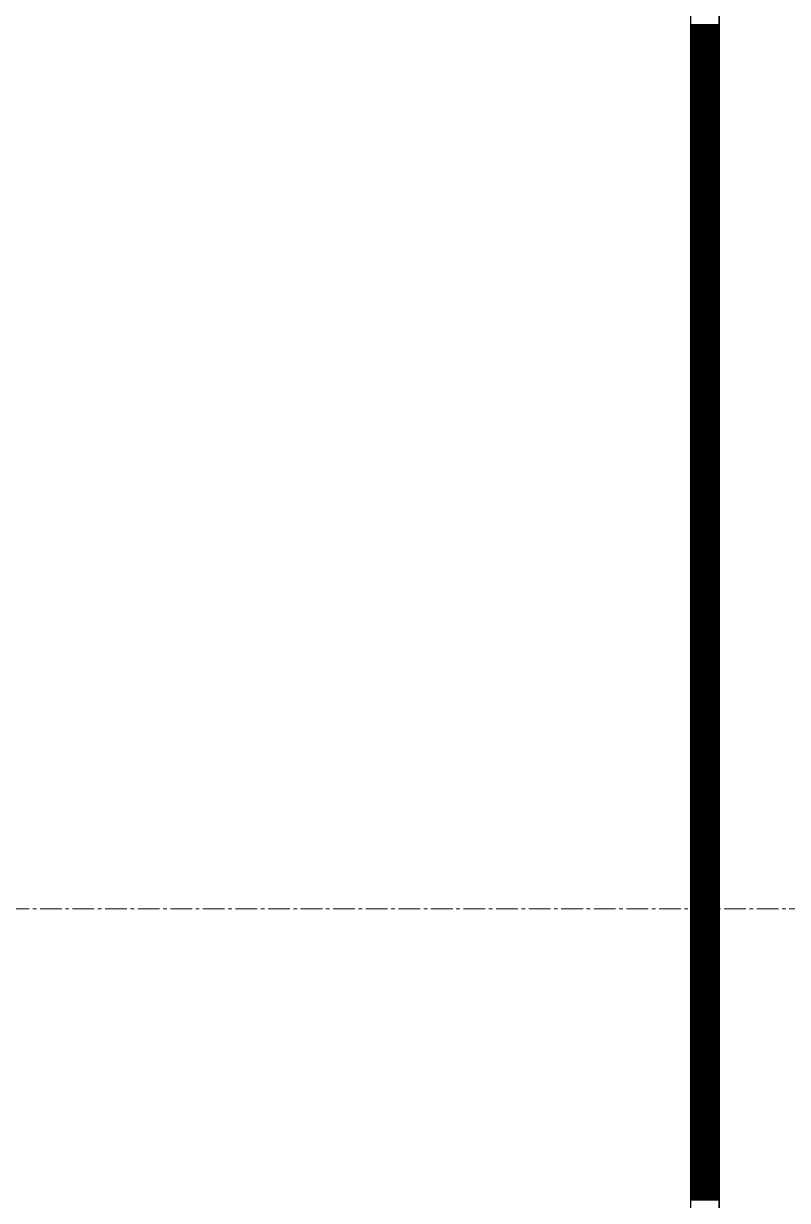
# Model space of a CAD drawing. Header units: millimetres. Extents: x -231292 to 573618, y -153144 to 564035.
# Drawn here: x 7963 to 8633, y 261311 to 262343 of the extents above; entities that cross this region are included whole.
import ezdxf

# ---------------------------------------------------------------- set-up
doc = ezdxf.new("R2010")
doc.units = ezdxf.units.MM
doc.linetypes.add('CENTER2', pattern=[28.575, 19.05, -3.175, 3.175, -3.175])
doc.layers.get('0').update_dxf_attribs({"color": 250})
for name, color, linetype, lineweight in [('АР_Тонкая', 250, 'Continuous', 5), ('АР_Штриховка', 250, 'Continuous', 0), ('РД_Оси_100', 250, 'Continuous', 0)]:
    doc.layers.add(name, color=color, linetype=linetype, lineweight=lineweight)

# ---------------------------------------------------------------- blocks, each defined once
blk = doc.blocks.new('оси_рен')
at = {"layer": 'РД_Оси_100', "color": 251, "linetype": 'CENTER2', "true_color": 0x636466}
blk.add_line((1189697.958, 210913.25), (1241712.916, 210913.25), dxfattribs=at)

msp = doc.modelspace()

# ---------------------------------------------------------------- linework, layer by layer
at = {"layer": 'АР_Тонкая', "color": 18, "linetype": 'Continuous', "lineweight": 25, "true_color": 0x000000}
for p, q in [((8548.243, 263866.253), (8548.243, 187666.253)), ((8573.243, 263866.253), (8573.243, 187666.253)), ((8573.243, 187666.253), (8573.243, 263866.253))]:
    msp.add_line(p, q, dxfattribs=at)
at = {"layer": 'АР_Штриховка', "color": 18, "linetype": 'Continuous', "lineweight": 25, "true_color": 0x000000}
for p, q in [((8548.243, 262342.002), (8573.243, 262342.002)), ((8548.243, 262341.002), (8573.243, 262341.002)), ((8548.243, 262340.002), (8573.243, 262340.002)), ((8548.243, 262339.002), (8573.243, 262339.002)), ((8548.243, 262338.002), (8573.243, 262338.002)), ((8548.243, 262337.002), (8573.243, 262337.002)), ((8548.243, 262336.002), (8573.243, 262336.002)), ((8548.243, 262335.002), (8573.243, 262335.002)), ((8548.243, 262334.002), (8573.243, 262334.002)), ((8548.243, 262333.002), (8573.243, 262333.002)), ((8548.243, 262332.002), (8573.243, 262332.002)), ((8548.243, 262331.002), (8573.243, 262331.002)), ((8548.243, 262330.002), (8573.243, 262330.002)), ((8548.243, 262329.002), (8573.243, 262329.002)), ((8548.243, 262328.002), (8573.243, 262328.002)), ((8548.243, 262327.002), (8573.243, 262327.002)), ((8548.243, 262326.002), (8573.243, 262326.002)), ((8548.243, 262325.002), (8573.243, 262325.002)), ((8548.243, 262324.002), (8573.243, 262324.002)), ((8548.243, 262323.002), (8573.243, 262323.002)), ((8548.243, 262322.002), (8573.243, 262322.002)), ((8548.243, 262321.002), (8573.243, 262321.002)), ((8548.243, 262320.002), (8573.243, 262320.002)), ((8548.243, 262319.002), (8573.243, 262319.002)), ((8548.243, 262318.002), (8573.243, 262318.002)), ((8548.243, 262317.002), (8573.243, 262317.002)), ((8548.243, 262316.002), (8573.243, 262316.002)), ((8548.243, 262315.002), (8573.243, 262315.002)), ((8548.243, 262314.002), (8573.243, 262314.002)), ((8548.243, 262313.002), (8573.243, 262313.002)), ((8548.243, 262312.002), (8573.243, 262312.002)), ((8548.243, 262311.002), (8573.243, 262311.002)), ((8548.243, 262310.002), (8573.243, 262310.002)), ((8548.243, 262309.002), (8573.243, 262309.002)), ((8548.243, 262308.002), (8573.243, 262308.002)), ((8548.243, 262307.002), (8573.243, 262307.002)), ((8548.243, 262306.002), (8573.243, 262306.002)), ((8548.243, 262305.002), (8573.243, 262305.002)), ((8548.243, 262304.002), (8573.243, 262304.002)), ((8548.243, 262303.002), (8573.243, 262303.002)), ((8548.243, 262302.002), (8573.243, 262302.002)), ((8548.243, 262301.002), (8573.243, 262301.002)), ((8548.243, 262300.002), (8573.243, 262300.002)), ((8548.243, 262299.002), (8573.243, 262299.002)), ((8548.243, 262298.002), (8573.243, 262298.002)), ((8548.243, 262297.002), (8573.243, 262297.002)), ((8548.243, 262296.002), (8573.243, 262296.002)), ((8548.243, 262295.002), (8573.243, 262295.002)), ((8548.243, 262294.002), (8573.243, 262294.002)), ((8548.243, 262293.002), (8573.243, 262293.002)), ((8548.243, 262292.002), (8573.243, 262292.002)), ((8548.243, 262291.002), (8573.243, 262291.002)), ((8548.243, 262290.002), (8573.243, 262290.002)), ((8548.243, 262289.002), (8573.243, 262289.002)), ((8548.243, 262288.002), (8573.243, 262288.002)), ((8548.243, 262287.002), (8573.243, 262287.002)), ((8548.243, 262286.002), (8573.243, 262286.002)), ((8548.243, 262285.002), (8573.243, 262285.002)), ((8548.243, 262284.002), (8573.243, 262284.002)), ((8548.243, 262283.002), (8573.243, 262283.002)), ((8548.243, 262282.002), (8573.243, 262282.002)), ((8548.243, 262281.002), (8573.243, 262281.002)), ((8548.243, 262280.002), (8573.243, 262280.002)), ((8548.243, 262279.002), (8573.243, 262279.002)), ((8548.243, 262278.002), (8573.243, 262278.002)), ((8548.243, 262277.002), (8573.243, 262277.002)), ((8548.243, 262276.002), (8573.243, 262276.002)), ((8548.243, 262275.002), (8573.243, 262275.002)), ((8548.243, 262274.002), (8573.243, 262274.002)), ((8548.243, 262273.002), (8573.243, 262273.002)), ((8548.243, 262272.002), (8573.243, 262272.002)), ((8548.243, 262271.002), (8573.243, 262271.002)), ((8548.243, 262270.002), (8573.243, 262270.002)), ((8548.243, 262269.002), (8573.243, 262269.002)), ((8548.243, 262268.002), (8573.243, 262268.002)), ((8548.243, 262267.002), (8573.243, 262267.002)), ((8548.243, 262266.002), (8573.243, 262266.002)), ((8548.243, 262265.002), (8573.243, 262265.002)), ((8548.243, 262264.002), (8573.243, 262264.002)), ((8548.243, 262263.002), (8573.243, 262263.002)), ((8548.243, 262262.002), (8573.243, 262262.002)), ((8548.243, 262261.002), (8573.243, 262261.002)), ((8548.243, 262260.002), (8573.243, 262260.002)), ((8548.243, 262259.002), (8573.243, 262259.002)), ((8548.243, 262258.002), (8573.243, 262258.002)), ((8548.243, 262257.002), (8573.243, 262257.002)), ((8548.243, 262256.002), (8573.243, 262256.002)), ((8548.243, 262255.002), (8573.243, 262255.002)), ((8548.243, 262254.002), (8573.243, 262254.002)), ((8548.243, 262253.002), (8573.243, 262253.002)), ((8548.243, 262252.002), (8573.243, 262252.002)), ((8548.243, 262251.002), (8573.243, 262251.002)), ((8548.243, 262250.002), (8573.243, 262250.002)), ((8548.243, 262249.002), (8573.243, 262249.002)), ((8548.243, 262248.002), (8573.243, 262248.002)), ((8548.243, 262247.002), (8573.243, 262247.002)), ((8548.243, 262246.002), (8573.243, 262246.002)), ((8548.243, 262245.002), (8573.243, 262245.002)), ((8548.243, 262244.002), (8573.243, 262244.002)), ((8548.243, 262243.002), (8573.243, 262243.002)), ((8548.243, 262242.002), (8573.243, 262242.002)), ((8548.243, 262241.002), (8573.243, 262241.002)), ((8548.243, 262240.002), (8573.243, 262240.002)), ((8548.243, 262239.002), (8573.243, 262239.002)), ((8548.243, 262238.002), (8573.243, 262238.002)), ((8548.243, 262237.002), (8573.243, 262237.002)), ((8548.243, 262236.002), (8573.243, 262236.002)), ((8548.243, 262235.002), (8573.243, 262235.002)), ((8548.243, 262234.002), (8573.243, 262234.002)), ((8548.243, 262233.002), (8573.243, 262233.002)), ((8548.243, 262232.002), (8573.243, 262232.002)), ((8548.243, 262231.002), (8573.243, 262231.002)), ((8548.243, 262230.002), (8573.243, 262230.002)), ((8548.243, 262229.002), (8573.243, 262229.002)), ((8548.243, 262228.002), (8573.243, 262228.002)), ((8548.243, 262227.002), (8573.243, 262227.002)), ((8548.243, 262226.002), (8573.243, 262226.002)), ((8548.243, 262225.002), (8573.243, 262225.002)), ((8548.243, 262224.002), (8573.243, 262224.002)), ((8548.243, 262223.002), (8573.243, 262223.002)), ((8548.243, 262222.002), (8573.243, 262222.002)), ((8548.243, 262221.002), (8573.243, 262221.002)), ((8548.243, 262220.002), (8573.243, 262220.002)), ((8548.243, 262219.002), (8573.243, 262219.002)), ((8548.243, 262218.002), (8573.243, 262218.002)), ((8548.243, 262217.002), (8573.243, 262217.002)), ((8548.243, 262216.002), (8573.243, 262216.002)), ((8548.243, 262215.002), (8573.243, 262215.002)), ((8548.243, 262214.002), (8573.243, 262214.002)), ((8548.243, 262213.002), (8573.243, 262213.002)), ((8548.243, 262212.002), (8573.243, 262212.002)), ((8548.243, 262211.002), (8573.243, 262211.002)), ((8548.243, 262210.002), (8573.243, 262210.002)), ((8548.243, 262209.002), (8573.243, 262209.002)), ((8548.243, 262208.002), (8573.243, 262208.002)), ((8548.243, 262207.002), (8573.243, 262207.002)), ((8548.243, 262206.002), (8573.243, 262206.002)), ((8548.243, 262205.002), (8573.243, 262205.002)), ((8548.243, 262204.002), (8573.243, 262204.002)), ((8548.243, 262203.002), (8573.243, 262203.002)), ((8548.243, 262202.002), (8573.243, 262202.002)), ((8548.243, 262201.002), (8573.243, 262201.002)), ((8548.243, 262200.002), (8573.243, 262200.002)), ((8548.243, 262199.002), (8573.243, 262199.002)), ((8548.243, 262198.002), (8573.243, 262198.002)), ((8548.243, 262197.002), (8573.243, 262197.002)), ((8548.243, 262196.002), (8573.243, 262196.002)), ((8548.243, 262195.002), (8573.243, 262195.002)), ((8548.243, 262194.002), (8573.243, 262194.002)), ((8548.243, 262193.002), (8573.243, 262193.002)), ((8548.243, 262192.002), (8573.243, 262192.002)), ((8548.243, 262191.002), (8573.243, 262191.002)), ((8548.243, 262190.002), (8573.243, 262190.002)), ((8548.243, 262189.002), (8573.243, 262189.002)), ((8548.243, 262188.002), (8573.243, 262188.002)), ((8548.243, 262187.002), (8573.243, 262187.002)), ((8548.243, 262186.002), (8573.243, 262186.002)), ((8548.243, 262185.002), (8573.243, 262185.002)), ((8548.243, 262184.002), (8573.243, 262184.002)), ((8548.243, 262183.002), (8573.243, 262183.002)), ((8548.243, 262182.002), (8573.243, 262182.002)), ((8548.243, 262181.002), (8573.243, 262181.002)), ((8548.243, 262180.002), (8573.243, 262180.002)), ((8548.243, 262179.002), (8573.243, 262179.002)), ((8548.243, 262178.002), (8573.243, 262178.002)), ((8548.243, 262177.002), (8573.243, 262177.002)), ((8548.243, 262176.002), (8573.243, 262176.002)), ((8548.243, 262175.002), (8573.243, 262175.002)), ((8548.243, 262174.002), (8573.243, 262174.002)), ((8548.243, 262173.002), (8573.243, 262173.002)), ((8548.243, 262172.002), (8573.243, 262172.002)), ((8548.243, 262171.002), (8573.243, 262171.002)), ((8548.243, 262170.002), (8573.243, 262170.002)), ((8548.243, 262169.002), (8573.243, 262169.002)), ((8548.243, 262168.002), (8573.243, 262168.002)), ((8548.243, 262167.002), (8573.243, 262167.002)), ((8548.243, 262166.002), (8573.243, 262166.002)), ((8548.243, 262165.002), (8573.243, 262165.002)), ((8548.243, 262164.002), (8573.243, 262164.002)), ((8548.243, 262163.002), (8573.243, 262163.002)), ((8548.243, 262162.002), (8573.243, 262162.002)), ((8548.243, 262161.002), (8573.243, 262161.002)), ((8548.243, 262160.002), (8573.243, 262160.002)), ((8548.243, 262159.002), (8573.243, 262159.002)), ((8548.243, 262158.002), (8573.243, 262158.002)), ((8548.243, 262157.002), (8573.243, 262157.002)), ((8548.243, 262156.002), (8573.243, 262156.002)), ((8548.243, 262155.002), (8573.243, 262155.002)), ((8548.243, 262154.002), (8573.243, 262154.002)), ((8548.243, 262153.002), (8573.243, 262153.002)), ((8548.243, 262152.002), (8573.243, 262152.002)), ((8548.243, 262151.002), (8573.243, 262151.002)), ((8548.243, 262150.002), (8573.243, 262150.002)), ((8548.243, 262149.002), (8573.243, 262149.002)), ((8548.243, 262148.002), (8573.243, 262148.002)), ((8548.243, 262147.002), (8573.243, 262147.002)), ((8548.243, 262146.002), (8573.243, 262146.002)), ((8548.243, 262145.002), (8573.243, 262145.002)), ((8548.243, 262144.002), (8573.243, 262144.002)), ((8548.243, 262143.002), (8573.243, 262143.002)), ((8548.243, 262142.002), (8573.243, 262142.002)), ((8548.243, 262141.002), (8573.243, 262141.002)), ((8548.243, 262140.002), (8573.243, 262140.002)), ((8548.243, 262139.002), (8573.243, 262139.002)), ((8548.243, 262138.002), (8573.243, 262138.002)), ((8548.243, 262137.002), (8573.243, 262137.002)), ((8548.243, 262136.002), (8573.243, 262136.002)), ((8548.243, 262135.002), (8573.243, 262135.002)), ((8548.243, 262134.002), (8573.243, 262134.002)), ((8548.243, 262133.002), (8573.243, 262133.002)), ((8548.243, 262132.002), (8573.243, 262132.002)), ((8548.243, 262131.002), (8573.243, 262131.002)), ((8548.243, 262130.002), (8573.243, 262130.002)), ((8548.243, 262129.002), (8573.243, 262129.002)), ((8548.243, 262128.002), (8573.243, 262128.002)), ((8548.243, 262127.002), (8573.243, 262127.002)), ((8548.243, 262126.002), (8573.243, 262126.002)), ((8548.243, 262125.002), (8573.243, 262125.002)), ((8548.243, 262124.002), (8573.243, 262124.002)), ((8548.243, 262123.002), (8573.243, 262123.002)), ((8548.243, 262122.002), (8573.243, 262122.002)), ((8548.243, 262121.002), (8573.243, 262121.002)), ((8548.243, 262120.002), (8573.243, 262120.002)), ((8548.243, 262119.002), (8573.243, 262119.002)), ((8548.243, 262118.002), (8573.243, 262118.002)), ((8548.243, 262117.002), (8573.243, 262117.002)), ((8548.243, 262116.002), (8573.243, 262116.002)), ((8548.243, 262115.002), (8573.243, 262115.002)), ((8548.243, 262114.002), (8573.243, 262114.002)), ((8548.243, 262113.002), (8573.243, 262113.002)), ((8548.243, 262112.002), (8573.243, 262112.002)), ((8548.243, 262111.002), (8573.243, 262111.002)), ((8548.243, 262110.002), (8573.243, 262110.002)), ((8548.243, 262109.002), (8573.243, 262109.002)), ((8548.243, 262108.002), (8573.243, 262108.002)), ((8548.243, 262107.002), (8573.243, 262107.002)), ((8548.243, 262106.002), (8573.243, 262106.002)), ((8548.243, 262105.002), (8573.243, 262105.002)), ((8548.243, 262104.002), (8573.243, 262104.002)), ((8548.243, 262103.002), (8573.243, 262103.002)), ((8548.243, 262102.002), (8573.243, 262102.002)), ((8548.243, 262101.002), (8573.243, 262101.002)), ((8548.243, 262100.002), (8573.243, 262100.002)), ((8548.243, 262099.002), (8573.243, 262099.002)), ((8548.243, 262098.002), (8573.243, 262098.002)), ((8548.243, 262097.002), (8573.243, 262097.002)), ((8548.243, 262096.002), (8573.243, 262096.002)), ((8548.243, 262095.002), (8573.243, 262095.002)), ((8548.243, 262094.002), (8573.243, 262094.002)), ((8548.243, 262093.002), (8573.243, 262093.002)), ((8548.243, 262092.002), (8573.243, 262092.002)), ((8548.243, 262091.002), (8573.243, 262091.002)), ((8548.243, 262090.002), (8573.243, 262090.002)), ((8548.243, 262089.002), (8573.243, 262089.002)), ((8548.243, 262088.002), (8573.243, 262088.002)), ((8548.243, 262087.002), (8573.243, 262087.002)), ((8548.243, 262086.002), (8573.243, 262086.002)), ((8548.243, 262085.002), (8573.243, 262085.002)), ((8548.243, 262084.002), (8573.243, 262084.002)), ((8548.243, 262083.002), (8573.243, 262083.002)), ((8548.243, 262082.002), (8573.243, 262082.002)), ((8548.243, 262081.002), (8573.243, 262081.002)), ((8548.243, 262080.002), (8573.243, 262080.002)), ((8548.243, 262079.002), (8573.243, 262079.002)), ((8548.243, 262078.002), (8573.243, 262078.002)), ((8548.243, 262077.002), (8573.243, 262077.002)), ((8548.243, 262076.002), (8573.243, 262076.002)), ((8548.243, 262075.002), (8573.243, 262075.002)), ((8548.243, 262074.002), (8573.243, 262074.002)), ((8548.243, 262073.002), (8573.243, 262073.002)), ((8548.243, 262072.002), (8573.243, 262072.002)), ((8548.243, 262071.002), (8573.243, 262071.002)), ((8548.243, 262070.002), (8573.243, 262070.002)), ((8548.243, 262069.002), (8573.243, 262069.002)), ((8548.243, 262068.002), (8573.243, 262068.002)), ((8548.243, 262067.002), (8573.243, 262067.002)), ((8548.243, 262066.002), (8573.243, 262066.002)), ((8548.243, 262065.002), (8573.243, 262065.002)), ((8548.243, 262064.002), (8573.243, 262064.002)), ((8548.243, 262063.002), (8573.243, 262063.002)), ((8548.243, 262062.002), (8573.243, 262062.002)), ((8548.243, 262061.002), (8573.243, 262061.002)), ((8548.243, 262060.002), (8573.243, 262060.002)), ((8548.243, 262059.002), (8573.243, 262059.002)), ((8548.243, 262058.002), (8573.243, 262058.002)), ((8548.243, 262057.002), (8573.243, 262057.002)), ((8548.243, 262056.002), (8573.243, 262056.002)), ((8548.243, 262055.002), (8573.243, 262055.002)), ((8548.243, 262054.002), (8573.243, 262054.002)), ((8548.243, 262053.002), (8573.243, 262053.002)), ((8548.243, 262052.002), (8573.243, 262052.002)), ((8548.243, 262051.002), (8573.243, 262051.002)), ((8548.243, 262050.002), (8573.243, 262050.002)), ((8548.243, 262049.002), (8573.243, 262049.002)), ((8548.243, 262048.002), (8573.243, 262048.002)), ((8548.243, 262047.002), (8573.243, 262047.002)), ((8548.243, 262046.002), (8573.243, 262046.002)), ((8548.243, 262045.002), (8573.243, 262045.002)), ((8548.243, 262044.002), (8573.243, 262044.002)), ((8548.243, 262043.002), (8573.243, 262043.002)), ((8548.243, 262042.002), (8573.243, 262042.002)), ((8548.243, 262041.002), (8573.243, 262041.002)), ((8548.243, 262040.002), (8573.243, 262040.002)), ((8548.243, 262039.002), (8573.243, 262039.002)), ((8548.243, 262038.002), (8573.243, 262038.002)), ((8548.243, 262037.002), (8573.243, 262037.002)), ((8548.243, 262036.002), (8573.243, 262036.002)), ((8548.243, 262035.002), (8573.243, 262035.002)), ((8548.243, 262034.002), (8573.243, 262034.002)), ((8548.243, 262033.002), (8573.243, 262033.002)), ((8548.243, 262032.002), (8573.243, 262032.002)), ((8548.243, 262031.002), (8573.243, 262031.002)), ((8548.243, 262030.002), (8573.243, 262030.002)), ((8548.243, 262029.002), (8573.243, 262029.002)), ((8548.243, 262028.002), (8573.243, 262028.002)), ((8548.243, 262027.002), (8573.243, 262027.002)), ((8548.243, 262026.002), (8573.243, 262026.002)), ((8548.243, 262025.002), (8573.243, 262025.002)), ((8548.243, 262024.002), (8573.243, 262024.002)), ((8548.243, 262023.002), (8573.243, 262023.002)), ((8548.243, 262022.002), (8573.243, 262022.002)), ((8548.243, 262021.002), (8573.243, 262021.002)), ((8548.243, 262020.002), (8573.243, 262020.002)), ((8548.243, 262019.002), (8573.243, 262019.002)), ((8548.243, 262018.002), (8573.243, 262018.002)), ((8548.243, 262017.002), (8573.243, 262017.002)), ((8548.243, 262016.002), (8573.243, 262016.002)), ((8548.243, 262015.002), (8573.243, 262015.002)), ((8548.243, 262014.002), (8573.243, 262014.002)), ((8548.243, 262013.002), (8573.243, 262013.002)), ((8548.243, 262012.002), (8573.243, 262012.002)), ((8548.243, 262011.002), (8573.243, 262011.002)), ((8548.243, 262010.002), (8573.243, 262010.002)), ((8548.243, 262009.002), (8573.243, 262009.002)), ((8548.243, 262008.002), (8573.243, 262008.002)), ((8548.243, 262007.002), (8573.243, 262007.002)), ((8548.243, 262006.002), (8573.243, 262006.002)), ((8548.243, 262005.002), (8573.243, 262005.002)), ((8548.243, 262004.002), (8573.243, 262004.002)), ((8548.243, 262003.002), (8573.243, 262003.002)), ((8548.243, 262002.002), (8573.243, 262002.002)), ((8548.243, 262001.002), (8573.243, 262001.002)), ((8548.243, 262000.002), (8573.243, 262000.002)), ((8548.243, 261999.002), (8573.243, 261999.002)), ((8548.243, 261998.002), (8573.243, 261998.002)), ((8548.243, 261997.002), (8573.243, 261997.002)), ((8548.243, 261996.002), (8573.243, 261996.002)), ((8548.243, 261995.002), (8573.243, 261995.002)), ((8548.243, 261994.002), (8573.243, 261994.002)), ((8548.243, 261993.002), (8573.243, 261993.002)), ((8548.243, 261992.002), (8573.243, 261992.002)), ((8548.243, 261991.002), (8573.243, 261991.002)), ((8548.243, 261990.002), (8573.243, 261990.002)), ((8548.243, 261989.002), (8573.243, 261989.002)), ((8548.243, 261988.002), (8573.243, 261988.002)), ((8548.243, 261987.002), (8573.243, 261987.002)), ((8548.243, 261986.002), (8573.243, 261986.002)), ((8548.243, 261985.002), (8573.243, 261985.002)), ((8548.243, 261984.002), (8573.243, 261984.002)), ((8548.243, 261983.002), (8573.243, 261983.002)), ((8548.243, 261982.002), (8573.243, 261982.002)), ((8548.243, 261981.002), (8573.243, 261981.002)), ((8548.243, 261980.002), (8573.243, 261980.002)), ((8548.243, 261979.002), (8573.243, 261979.002)), ((8548.243, 261978.002), (8573.243, 261978.002)), ((8548.243, 261977.002), (8573.243, 261977.002)), ((8548.243, 261976.002), (8573.243, 261976.002)), ((8548.243, 261975.002), (8573.243, 261975.002)), ((8548.243, 261974.002), (8573.243, 261974.002)), ((8548.243, 261973.002), (8573.243, 261973.002)), ((8548.243, 261972.002), (8573.243, 261972.002)), ((8548.243, 261971.002), (8573.243, 261971.002)), ((8548.243, 261970.002), (8573.243, 261970.002)), ((8548.243, 261969.002), (8573.243, 261969.002)), ((8548.243, 261968.002), (8573.243, 261968.002)), ((8548.243, 261967.002), (8573.243, 261967.002)), ((8548.243, 261966.002), (8573.243, 261966.002)), ((8548.243, 261965.002), (8573.243, 261965.002)), ((8548.243, 261964.002), (8573.243, 261964.002)), ((8548.243, 261963.002), (8573.243, 261963.002)), ((8548.243, 261962.002), (8573.243, 261962.002)), ((8548.243, 261961.002), (8573.243, 261961.002)), ((8548.243, 261960.002), (8573.243, 261960.002)), ((8548.243, 261959.002), (8573.243, 261959.002)), ((8548.243, 261958.002), (8573.243, 261958.002)), ((8548.243, 261957.002), (8573.243, 261957.002)), ((8548.243, 261956.002), (8573.243, 261956.002)), ((8548.243, 261955.002), (8573.243, 261955.002)), ((8548.243, 261954.002), (8573.243, 261954.002)), ((8548.243, 261953.002), (8573.243, 261953.002)), ((8548.243, 261952.002), (8573.243, 261952.002)), ((8548.243, 261951.002), (8573.243, 261951.002)), ((8548.243, 261950.002), (8573.243, 261950.002)), ((8548.243, 261949.002), (8573.243, 261949.002)), ((8548.243, 261948.002), (8573.243, 261948.002)), ((8548.243, 261947.002), (8573.243, 261947.002)), ((8548.243, 261946.002), (8573.243, 261946.002)), ((8548.243, 261945.002), (8573.243, 261945.002)), ((8548.243, 261944.002), (8573.243, 261944.002)), ((8548.243, 261943.002), (8573.243, 261943.002)), ((8548.243, 261942.002), (8573.243, 261942.002)), ((8548.243, 261941.002), (8573.243, 261941.002)), ((8548.243, 261940.002), (8573.243, 261940.002)), ((8548.243, 261939.002), (8573.243, 261939.002)), ((8548.243, 261938.002), (8573.243, 261938.002)), ((8548.243, 261937.002), (8573.243, 261937.002)), ((8548.243, 261936.002), (8573.243, 261936.002)), ((8548.243, 261935.002), (8573.243, 261935.002)), ((8548.243, 261934.002), (8573.243, 261934.002)), ((8548.243, 261933.002), (8573.243, 261933.002)), ((8548.243, 261932.002), (8573.243, 261932.002)), ((8548.243, 261931.002), (8573.243, 261931.002)), ((8548.243, 261930.002), (8573.243, 261930.002)), ((8548.243, 261929.002), (8573.243, 261929.002)), ((8548.243, 261928.002), (8573.243, 261928.002)), ((8548.243, 261927.002), (8573.243, 261927.002)), ((8548.243, 261926.002), (8573.243, 261926.002)), ((8548.243, 261925.002), (8573.243, 261925.002)), ((8548.243, 261924.002), (8573.243, 261924.002)), ((8548.243, 261923.002), (8573.243, 261923.002)), ((8548.243, 261922.002), (8573.243, 261922.002)), ((8548.243, 261921.002), (8573.243, 261921.002)), ((8548.243, 261920.002), (8573.243, 261920.002)), ((8548.243, 261919.002), (8573.243, 261919.002)), ((8548.243, 261918.002), (8573.243, 261918.002)), ((8548.243, 261917.002), (8573.243, 261917.002)), ((8548.243, 261916.002), (8573.243, 261916.002)), ((8548.243, 261915.002), (8573.243, 261915.002)), ((8548.243, 261914.002), (8573.243, 261914.002)), ((8548.243, 261913.002), (8573.243, 261913.002)), ((8548.243, 261912.002), (8573.243, 261912.002)), ((8548.243, 261911.002), (8573.243, 261911.002)), ((8548.243, 261910.002), (8573.243, 261910.002)), ((8548.243, 261909.002), (8573.243, 261909.002)), ((8548.243, 261908.002), (8573.243, 261908.002)), ((8548.243, 261907.002), (8573.243, 261907.002)), ((8548.243, 261906.002), (8573.243, 261906.002)), ((8548.243, 261905.002), (8573.243, 261905.002)), ((8548.243, 261904.002), (8573.243, 261904.002)), ((8548.243, 261903.002), (8573.243, 261903.002)), ((8548.243, 261902.002), (8573.243, 261902.002)), ((8548.243, 261901.002), (8573.243, 261901.002)), ((8548.243, 261900.002), (8573.243, 261900.002)), ((8548.243, 261899.002), (8573.243, 261899.002)), ((8548.243, 261898.002), (8573.243, 261898.002)), ((8548.243, 261897.002), (8573.243, 261897.002)), ((8548.243, 261896.002), (8573.243, 261896.002)), ((8548.243, 261895.002), (8573.243, 261895.002)), ((8548.243, 261894.002), (8573.243, 261894.002)), ((8548.243, 261893.002), (8573.243, 261893.002)), ((8548.243, 261892.002), (8573.243, 261892.002)), ((8548.243, 261891.002), (8573.243, 261891.002)), ((8548.243, 261890.002), (8573.243, 261890.002)), ((8548.243, 261889.002), (8573.243, 261889.002)), ((8548.243, 261888.002), (8573.243, 261888.002)), ((8548.243, 261887.002), (8573.243, 261887.002)), ((8548.243, 261886.002), (8573.243, 261886.002)), ((8548.243, 261885.002), (8573.243, 261885.002)), ((8548.243, 261884.002), (8573.243, 261884.002)), ((8548.243, 261883.002), (8573.243, 261883.002)), ((8548.243, 261882.002), (8573.243, 261882.002)), ((8548.243, 261881.002), (8573.243, 261881.002)), ((8548.243, 261880.002), (8573.243, 261880.002)), ((8548.243, 261879.002), (8573.243, 261879.002)), ((8548.243, 261878.002), (8573.243, 261878.002)), ((8548.243, 261877.002), (8573.243, 261877.002)), ((8548.243, 261876.002), (8573.243, 261876.002)), ((8548.243, 261875.002), (8573.243, 261875.002)), ((8548.243, 261874.002), (8573.243, 261874.002)), ((8548.243, 261873.002), (8573.243, 261873.002)), ((8548.243, 261872.002), (8573.243, 261872.002)), ((8548.243, 261871.002), (8573.243, 261871.002)), ((8548.243, 261870.002), (8573.243, 261870.002)), ((8548.243, 261869.002), (8573.243, 261869.002)), ((8548.243, 261868.002), (8573.243, 261868.002)), ((8548.243, 261867.002), (8573.243, 261867.002)), ((8548.243, 261866.002), (8573.243, 261866.002)), ((8548.243, 261865.002), (8573.243, 261865.002)), ((8548.243, 261864.002), (8573.243, 261864.002)), ((8548.243, 261863.002), (8573.243, 261863.002)), ((8548.243, 261862.002), (8573.243, 261862.002)), ((8548.243, 261861.002), (8573.243, 261861.002)), ((8548.243, 261860.002), (8573.243, 261860.002)), ((8548.243, 261859.002), (8573.243, 261859.002)), ((8548.243, 261858.002), (8573.243, 261858.002)), ((8548.243, 261857.002), (8573.243, 261857.002)), ((8548.243, 261856.002), (8573.243, 261856.002)), ((8548.243, 261855.002), (8573.243, 261855.002)), ((8548.243, 261854.002), (8573.243, 261854.002)), ((8548.243, 261853.002), (8573.243, 261853.002)), ((8548.243, 261852.002), (8573.243, 261852.002)), ((8548.243, 261851.002), (8573.243, 261851.002)), ((8548.243, 261850.002), (8573.243, 261850.002)), ((8548.243, 261849.002), (8573.243, 261849.002)), ((8548.243, 261848.002), (8573.243, 261848.002)), ((8548.243, 261847.002), (8573.243, 261847.002)), ((8548.243, 261846.002), (8573.243, 261846.002)), ((8548.243, 261845.002), (8573.243, 261845.002)), ((8548.243, 261844.002), (8573.243, 261844.002)), ((8548.243, 261843.002), (8573.243, 261843.002)), ((8548.243, 261842.002), (8573.243, 261842.002)), ((8548.243, 261841.002), (8573.243, 261841.002)), ((8548.243, 261840.002), (8573.243, 261840.002)), ((8548.243, 261839.002), (8573.243, 261839.002)), ((8548.243, 261838.002), (8573.243, 261838.002)), ((8548.243, 261837.002), (8573.243, 261837.002)), ((8548.243, 261836.002), (8573.243, 261836.002)), ((8548.243, 261835.002), (8573.243, 261835.002)), ((8548.243, 261834.002), (8573.243, 261834.002)), ((8548.243, 261833.002), (8573.243, 261833.002)), ((8548.243, 261832.002), (8573.243, 261832.002)), ((8548.243, 261831.002), (8573.243, 261831.002)), ((8548.243, 261830.002), (8573.243, 261830.002)), ((8548.243, 261829.002), (8573.243, 261829.002)), ((8548.243, 261828.002), (8573.243, 261828.002)), ((8548.243, 261827.002), (8573.243, 261827.002)), ((8548.243, 261826.002), (8573.243, 261826.002)), ((8548.243, 261825.002), (8573.243, 261825.002)), ((8548.243, 261824.002), (8573.243, 261824.002)), ((8548.243, 261823.002), (8573.243, 261823.002)), ((8548.243, 261822.002), (8573.243, 261822.002)), ((8548.243, 261821.002), (8573.243, 261821.002)), ((8548.243, 261820.002), (8573.243, 261820.002)), ((8548.243, 261819.002), (8573.243, 261819.002)), ((8548.243, 261818.002), (8573.243, 261818.002)), ((8548.243, 261817.002), (8573.243, 261817.002)), ((8548.243, 261816.002), (8573.243, 261816.002)), ((8548.243, 261815.002), (8573.243, 261815.002)), ((8548.243, 261814.002), (8573.243, 261814.002)), ((8548.243, 261813.002), (8573.243, 261813.002)), ((8548.243, 261812.002), (8573.243, 261812.002)), ((8548.243, 261811.002), (8573.243, 261811.002)), ((8548.243, 261810.002), (8573.243, 261810.002)), ((8548.243, 261809.002), (8573.243, 261809.002)), ((8548.243, 261808.002), (8573.243, 261808.002)), ((8548.243, 261807.002), (8573.243, 261807.002)), ((8548.243, 261806.002), (8573.243, 261806.002)), ((8548.243, 261805.002), (8573.243, 261805.002)), ((8548.243, 261804.002), (8573.243, 261804.002)), ((8548.243, 261803.002), (8573.243, 261803.002)), ((8548.243, 261802.002), (8573.243, 261802.002)), ((8548.243, 261801.002), (8573.243, 261801.002)), ((8548.243, 261800.002), (8573.243, 261800.002)), ((8548.243, 261799.002), (8573.243, 261799.002)), ((8548.243, 261798.002), (8573.243, 261798.002)), ((8548.243, 261797.002), (8573.243, 261797.002)), ((8548.243, 261796.002), (8573.243, 261796.002)), ((8548.243, 261795.002), (8573.243, 261795.002)), ((8548.243, 261794.002), (8573.243, 261794.002)), ((8548.243, 261793.002), (8573.243, 261793.002)), ((8548.243, 261792.002), (8573.243, 261792.002)), ((8548.243, 261791.002), (8573.243, 261791.002)), ((8548.243, 261790.002), (8573.243, 261790.002)), ((8548.243, 261789.002), (8573.243, 261789.002)), ((8548.243, 261788.002), (8573.243, 261788.002)), ((8548.243, 261787.002), (8573.243, 261787.002)), ((8548.243, 261786.002), (8573.243, 261786.002)), ((8548.243, 261785.002), (8573.243, 261785.002)), ((8548.243, 261784.002), (8573.243, 261784.002)), ((8548.243, 261783.002), (8573.243, 261783.002)), ((8548.243, 261782.002), (8573.243, 261782.002)), ((8548.243, 261781.002), (8573.243, 261781.002)), ((8548.243, 261780.002), (8573.243, 261780.002)), ((8548.243, 261779.002), (8573.243, 261779.002)), ((8548.243, 261778.002), (8573.243, 261778.002)), ((8548.243, 261777.002), (8573.243, 261777.002)), ((8548.243, 261776.002), (8573.243, 261776.002)), ((8548.243, 261775.002), (8573.243, 261775.002)), ((8548.243, 261774.002), (8573.243, 261774.002)), ((8548.243, 261773.002), (8573.243, 261773.002)), ((8548.243, 261772.002), (8573.243, 261772.002)), ((8548.243, 261771.002), (8573.243, 261771.002)), ((8548.243, 261770.002), (8573.243, 261770.002)), ((8548.243, 261769.002), (8573.243, 261769.002)), ((8548.243, 261768.002), (8573.243, 261768.002)), ((8548.243, 261767.002), (8573.243, 261767.002)), ((8548.243, 261766.002), (8573.243, 261766.002)), ((8548.243, 261765.002), (8573.243, 261765.002)), ((8548.243, 261764.002), (8573.243, 261764.002)), ((8548.243, 261763.002), (8573.243, 261763.002)), ((8548.243, 261762.002), (8573.243, 261762.002)), ((8548.243, 261761.002), (8573.243, 261761.002)), ((8548.243, 261760.002), (8573.243, 261760.002)), ((8548.243, 261759.002), (8573.243, 261759.002)), ((8548.243, 261758.002), (8573.243, 261758.002)), ((8548.243, 261757.002), (8573.243, 261757.002)), ((8548.243, 261756.002), (8573.243, 261756.002)), ((8548.243, 261755.002), (8573.243, 261755.002)), ((8548.243, 261754.002), (8573.243, 261754.002)), ((8548.243, 261753.002), (8573.243, 261753.002)), ((8548.243, 261752.002), (8573.243, 261752.002)), ((8548.243, 261751.002), (8573.243, 261751.002)), ((8548.243, 261750.002), (8573.243, 261750.002)), ((8548.243, 261749.002), (8573.243, 261749.002)), ((8548.243, 261748.002), (8573.243, 261748.002)), ((8548.243, 261747.002), (8573.243, 261747.002)), ((8548.243, 261746.002), (8573.243, 261746.002)), ((8548.243, 261745.002), (8573.243, 261745.002)), ((8548.243, 261744.002), (8573.243, 261744.002)), ((8548.243, 261743.002), (8573.243, 261743.002)), ((8548.243, 261742.002), (8573.243, 261742.002)), ((8548.243, 261741.002), (8573.243, 261741.002)), ((8548.243, 261740.002), (8573.243, 261740.002)), ((8548.243, 261739.002), (8573.243, 261739.002)), ((8548.243, 261738.002), (8573.243, 261738.002)), ((8548.243, 261737.002), (8573.243, 261737.002)), ((8548.243, 261736.002), (8573.243, 261736.002)), ((8548.243, 261735.002), (8573.243, 261735.002)), ((8548.243, 261734.002), (8573.243, 261734.002)), ((8548.243, 261733.002), (8573.243, 261733.002)), ((8548.243, 261732.002), (8573.243, 261732.002)), ((8548.243, 261731.002), (8573.243, 261731.002)), ((8548.243, 261730.002), (8573.243, 261730.002)), ((8548.243, 261729.002), (8573.243, 261729.002)), ((8548.243, 261728.002), (8573.243, 261728.002)), ((8548.243, 261727.002), (8573.243, 261727.002)), ((8548.243, 261726.002), (8573.243, 261726.002)), ((8548.243, 261725.002), (8573.243, 261725.002)), ((8548.243, 261724.002), (8573.243, 261724.002)), ((8548.243, 261723.002), (8573.243, 261723.002)), ((8548.243, 261722.002), (8573.243, 261722.002)), ((8548.243, 261721.002), (8573.243, 261721.002)), ((8548.243, 261720.002), (8573.243, 261720.002)), ((8548.243, 261719.002), (8573.243, 261719.002)), ((8548.243, 261718.002), (8573.243, 261718.002)), ((8548.243, 261717.002), (8573.243, 261717.002)), ((8548.243, 261716.002), (8573.243, 261716.002)), ((8548.243, 261715.002), (8573.243, 261715.002)), ((8548.243, 261714.002), (8573.243, 261714.002)), ((8548.243, 261713.002), (8573.243, 261713.002)), ((8548.243, 261712.002), (8573.243, 261712.002)), ((8548.243, 261711.002), (8573.243, 261711.002)), ((8548.243, 261710.002), (8573.243, 261710.002)), ((8548.243, 261709.002), (8573.243, 261709.002)), ((8548.243, 261708.002), (8573.243, 261708.002)), ((8548.243, 261707.002), (8573.243, 261707.002)), ((8548.243, 261706.002), (8573.243, 261706.002)), ((8548.243, 261705.002), (8573.243, 261705.002)), ((8548.243, 261704.002), (8573.243, 261704.002)), ((8548.243, 261703.002), (8573.243, 261703.002)), ((8548.243, 261702.002), (8573.243, 261702.002)), ((8548.243, 261701.002), (8573.243, 261701.002)), ((8548.243, 261700.002), (8573.243, 261700.002)), ((8548.243, 261699.002), (8573.243, 261699.002)), ((8548.243, 261698.002), (8573.243, 261698.002)), ((8548.243, 261697.002), (8573.243, 261697.002)), ((8548.243, 261696.002), (8573.243, 261696.002)), ((8548.243, 261695.002), (8573.243, 261695.002)), ((8548.243, 261694.002), (8573.243, 261694.002)), ((8548.243, 261693.002), (8573.243, 261693.002)), ((8548.243, 261692.002), (8573.243, 261692.002)), ((8548.243, 261691.002), (8573.243, 261691.002)), ((8548.243, 261690.002), (8573.243, 261690.002)), ((8548.243, 261689.002), (8573.243, 261689.002)), ((8548.243, 261688.002), (8573.243, 261688.002)), ((8548.243, 261687.002), (8573.243, 261687.002)), ((8548.243, 261686.002), (8573.243, 261686.002)), ((8548.243, 261685.002), (8573.243, 261685.002)), ((8548.243, 261684.002), (8573.243, 261684.002)), ((8548.243, 261683.002), (8573.243, 261683.002)), ((8548.243, 261682.002), (8573.243, 261682.002)), ((8548.243, 261681.002), (8573.243, 261681.002)), ((8548.243, 261680.002), (8573.243, 261680.002)), ((8548.243, 261679.002), (8573.243, 261679.002)), ((8548.243, 261678.002), (8573.243, 261678.002)), ((8548.243, 261677.002), (8573.243, 261677.002)), ((8548.243, 261676.002), (8573.243, 261676.002)), ((8548.243, 261675.002), (8573.243, 261675.002)), ((8548.243, 261674.002), (8573.243, 261674.002)), ((8548.243, 261673.002), (8573.243, 261673.002)), ((8548.243, 261672.002), (8573.243, 261672.002)), ((8548.243, 261671.002), (8573.243, 261671.002)), ((8548.243, 261670.002), (8573.243, 261670.002)), ((8548.243, 261669.002), (8573.243, 261669.002)), ((8548.243, 261668.002), (8573.243, 261668.002)), ((8548.243, 261667.002), (8573.243, 261667.002)), ((8548.243, 261666.002), (8573.243, 261666.002)), ((8548.243, 261665.002), (8573.243, 261665.002)), ((8548.243, 261664.002), (8573.243, 261664.002)), ((8548.243, 261663.002), (8573.243, 261663.002)), ((8548.243, 261662.002), (8573.243, 261662.002)), ((8548.243, 261661.002), (8573.243, 261661.002)), ((8548.243, 261660.002), (8573.243, 261660.002)), ((8548.243, 261659.002), (8573.243, 261659.002)), ((8548.243, 261658.002), (8573.243, 261658.002)), ((8548.243, 261657.002), (8573.243, 261657.002)), ((8548.243, 261656.002), (8573.243, 261656.002)), ((8548.243, 261655.002), (8573.243, 261655.002)), ((8548.243, 261654.002), (8573.243, 261654.002)), ((8548.243, 261653.002), (8573.243, 261653.002)), ((8548.243, 261652.002), (8573.243, 261652.002)), ((8548.243, 261651.002), (8573.243, 261651.002)), ((8548.243, 261650.002), (8573.243, 261650.002)), ((8548.243, 261649.002), (8573.243, 261649.002)), ((8548.243, 261648.002), (8573.243, 261648.002)), ((8548.243, 261647.002), (8573.243, 261647.002)), ((8548.243, 261646.002), (8573.243, 261646.002)), ((8548.243, 261645.002), (8573.243, 261645.002)), ((8548.243, 261644.002), (8573.243, 261644.002)), ((8548.243, 261643.002), (8573.243, 261643.002)), ((8548.243, 261642.002), (8573.243, 261642.002)), ((8548.243, 261641.002), (8573.243, 261641.002)), ((8548.243, 261640.002), (8573.243, 261640.002)), ((8548.243, 261639.002), (8573.243, 261639.002)), ((8548.243, 261638.002), (8573.243, 261638.002)), ((8548.243, 261637.002), (8573.243, 261637.002)), ((8548.243, 261636.002), (8573.243, 261636.002)), ((8548.243, 261635.002), (8573.243, 261635.002)), ((8548.243, 261634.002), (8573.243, 261634.002)), ((8548.243, 261633.002), (8573.243, 261633.002)), ((8548.243, 261632.002), (8573.243, 261632.002)), ((8548.243, 261631.002), (8573.243, 261631.002)), ((8548.243, 261630.002), (8573.243, 261630.002)), ((8548.243, 261629.002), (8573.243, 261629.002)), ((8548.243, 261628.002), (8573.243, 261628.002)), ((8548.243, 261627.002), (8573.243, 261627.002)), ((8548.243, 261626.002), (8573.243, 261626.002)), ((8548.243, 261625.002), (8573.243, 261625.002)), ((8548.243, 261624.002), (8573.243, 261624.002)), ((8548.243, 261623.002), (8573.243, 261623.002)), ((8548.243, 261622.002), (8573.243, 261622.002)), ((8548.243, 261621.002), (8573.243, 261621.002)), ((8548.243, 261620.002), (8573.243, 261620.002)), ((8548.243, 261619.002), (8573.243, 261619.002)), ((8548.243, 261618.002), (8573.243, 261618.002)), ((8548.243, 261617.002), (8573.243, 261617.002)), ((8548.243, 261616.002), (8573.243, 261616.002)), ((8548.243, 261615.002), (8573.243, 261615.002)), ((8548.243, 261614.002), (8573.243, 261614.002)), ((8548.243, 261613.002), (8573.243, 261613.002)), ((8548.243, 261612.002), (8573.243, 261612.002)), ((8548.243, 261611.002), (8573.243, 261611.002)), ((8548.243, 261610.002), (8573.243, 261610.002)), ((8548.243, 261609.002), (8573.243, 261609.002)), ((8548.243, 261608.002), (8573.243, 261608.002)), ((8548.243, 261607.002), (8573.243, 261607.002)), ((8548.243, 261606.002), (8573.243, 261606.002)), ((8548.243, 261605.002), (8573.243, 261605.002)), ((8548.243, 261604.002), (8573.243, 261604.002)), ((8548.243, 261603.002), (8573.243, 261603.002)), ((8548.243, 261602.002), (8573.243, 261602.002)), ((8548.243, 261601.002), (8573.243, 261601.002)), ((8548.243, 261600.002), (8573.243, 261600.002)), ((8548.243, 261599.002), (8573.243, 261599.002)), ((8548.243, 261598.002), (8573.243, 261598.002)), ((8548.243, 261597.002), (8573.243, 261597.002)), ((8548.243, 261596.002), (8573.243, 261596.002)), ((8548.243, 261595.002), (8573.243, 261595.002)), ((8548.243, 261594.002), (8573.243, 261594.002)), ((8548.243, 261593.002), (8573.243, 261593.002)), ((8548.243, 261592.002), (8573.243, 261592.002)), ((8548.243, 261591.002), (8573.243, 261591.002)), ((8548.243, 261590.002), (8573.243, 261590.002)), ((8548.243, 261589.002), (8573.243, 261589.002)), ((8548.243, 261588.002), (8573.243, 261588.002)), ((8548.243, 261587.002), (8573.243, 261587.002)), ((8548.243, 261586.002), (8573.243, 261586.002)), ((8548.243, 261585.002), (8573.243, 261585.002)), ((8548.243, 261584.002), (8573.243, 261584.002)), ((8548.243, 261583.002), (8573.243, 261583.002)), ((8548.243, 261582.002), (8573.243, 261582.002)), ((8548.243, 261581.002), (8573.243, 261581.002)), ((8548.243, 261580.002), (8573.243, 261580.002)), ((8548.243, 261579.002), (8573.243, 261579.002)), ((8548.243, 261578.002), (8573.243, 261578.002)), ((8548.243, 261577.002), (8573.243, 261577.002)), ((8548.243, 261576.002), (8573.243, 261576.002)), ((8548.243, 261575.002), (8573.243, 261575.002)), ((8548.243, 261574.002), (8573.243, 261574.002)), ((8548.243, 261573.002), (8573.243, 261573.002)), ((8548.243, 261572.002), (8573.243, 261572.002)), ((8548.243, 261571.002), (8573.243, 261571.002)), ((8548.243, 261570.002), (8573.243, 261570.002)), ((8548.243, 261569.002), (8573.243, 261569.002)), ((8548.243, 261568.002), (8573.243, 261568.002)), ((8548.243, 261567.002), (8573.243, 261567.002)), ((8548.243, 261566.002), (8573.243, 261566.002)), ((8548.243, 261565.002), (8573.243, 261565.002)), ((8548.243, 261564.002), (8573.243, 261564.002)), ((8548.243, 261563.002), (8573.243, 261563.002)), ((8548.243, 261562.002), (8573.243, 261562.002)), ((8548.243, 261561.002), (8573.243, 261561.002)), ((8548.243, 261560.002), (8573.243, 261560.002)), ((8548.243, 261559.002), (8573.243, 261559.002)), ((8548.243, 261558.002), (8573.243, 261558.002)), ((8548.243, 261557.002), (8573.243, 261557.002)), ((8548.243, 261556.002), (8573.243, 261556.002)), ((8548.243, 261555.002), (8573.243, 261555.002)), ((8548.243, 261554.002), (8573.243, 261554.002)), ((8548.243, 261553.002), (8573.243, 261553.002)), ((8548.243, 261552.002), (8573.243, 261552.002)), ((8548.243, 261551.002), (8573.243, 261551.002)), ((8548.243, 261550.002), (8573.243, 261550.002)), ((8548.243, 261549.002), (8573.243, 261549.002)), ((8548.243, 261548.002), (8573.243, 261548.002)), ((8548.243, 261547.002), (8573.243, 261547.002)), ((8548.243, 261546.002), (8573.243, 261546.002)), ((8548.243, 261545.002), (8573.243, 261545.002)), ((8548.243, 261544.002), (8573.243, 261544.002)), ((8548.243, 261543.002), (8573.243, 261543.002)), ((8548.243, 261542.002), (8573.243, 261542.002)), ((8548.243, 261541.002), (8573.243, 261541.002)), ((8548.243, 261540.002), (8573.243, 261540.002)), ((8548.243, 261539.002), (8573.243, 261539.002)), ((8548.243, 261538.002), (8573.243, 261538.002)), ((8548.243, 261537.002), (8573.243, 261537.002)), ((8548.243, 261536.002), (8573.243, 261536.002)), ((8548.243, 261535.002), (8573.243, 261535.002)), ((8548.243, 261534.002), (8573.243, 261534.002)), ((8548.243, 261533.002), (8573.243, 261533.002)), ((8548.243, 261532.002), (8573.243, 261532.002)), ((8548.243, 261531.002), (8573.243, 261531.002)), ((8548.243, 261530.002), (8573.243, 261530.002)), ((8548.243, 261529.002), (8573.243, 261529.002)), ((8548.243, 261528.002), (8573.243, 261528.002)), ((8548.243, 261527.002), (8573.243, 261527.002)), ((8548.243, 261526.002), (8573.243, 261526.002)), ((8548.243, 261525.002), (8573.243, 261525.002)), ((8548.243, 261524.002), (8573.243, 261524.002)), ((8548.243, 261523.002), (8573.243, 261523.002)), ((8548.243, 261522.002), (8573.243, 261522.002)), ((8548.243, 261521.002), (8573.243, 261521.002)), ((8548.243, 261520.002), (8573.243, 261520.002)), ((8548.243, 261519.002), (8573.243, 261519.002)), ((8548.243, 261518.002), (8573.243, 261518.002)), ((8548.243, 261517.002), (8573.243, 261517.002)), ((8548.243, 261516.002), (8573.243, 261516.002)), ((8548.243, 261515.002), (8573.243, 261515.002)), ((8548.243, 261514.002), (8573.243, 261514.002)), ((8548.243, 261513.002), (8573.243, 261513.002)), ((8548.243, 261512.002), (8573.243, 261512.002)), ((8548.243, 261511.002), (8573.243, 261511.002)), ((8548.243, 261510.002), (8573.243, 261510.002)), ((8548.243, 261509.002), (8573.243, 261509.002)), ((8548.243, 261508.002), (8573.243, 261508.002)), ((8548.243, 261507.002), (8573.243, 261507.002)), ((8548.243, 261506.002), (8573.243, 261506.002)), ((8548.243, 261505.002), (8573.243, 261505.002)), ((8548.243, 261504.002), (8573.243, 261504.002)), ((8548.243, 261503.002), (8573.243, 261503.002)), ((8548.243, 261502.002), (8573.243, 261502.002)), ((8548.243, 261501.002), (8573.243, 261501.002)), ((8548.243, 261500.002), (8573.243, 261500.002)), ((8548.243, 261499.002), (8573.243, 261499.002)), ((8548.243, 261498.002), (8573.243, 261498.002)), ((8548.243, 261497.002), (8573.243, 261497.002)), ((8548.243, 261496.002), (8573.243, 261496.002)), ((8548.243, 261495.002), (8573.243, 261495.002)), ((8548.243, 261494.002), (8573.243, 261494.002)), ((8548.243, 261493.002), (8573.243, 261493.002)), ((8548.243, 261492.002), (8573.243, 261492.002)), ((8548.243, 261491.002), (8573.243, 261491.002)), ((8548.243, 261490.002), (8573.243, 261490.002)), ((8548.243, 261489.002), (8573.243, 261489.002)), ((8548.243, 261488.002), (8573.243, 261488.002)), ((8548.243, 261487.002), (8573.243, 261487.002)), ((8548.243, 261486.002), (8573.243, 261486.002)), ((8548.243, 261485.002), (8573.243, 261485.002)), ((8548.243, 261484.002), (8573.243, 261484.002)), ((8548.243, 261483.002), (8573.243, 261483.002)), ((8548.243, 261482.002), (8573.243, 261482.002)), ((8548.243, 261481.002), (8573.243, 261481.002)), ((8548.243, 261480.002), (8573.243, 261480.002)), ((8548.243, 261479.002), (8573.243, 261479.002)), ((8548.243, 261478.002), (8573.243, 261478.002)), ((8548.243, 261477.002), (8573.243, 261477.002)), ((8548.243, 261476.002), (8573.243, 261476.002)), ((8548.243, 261475.002), (8573.243, 261475.002)), ((8548.243, 261474.002), (8573.243, 261474.002)), ((8548.243, 261473.002), (8573.243, 261473.002)), ((8548.243, 261472.002), (8573.243, 261472.002)), ((8548.243, 261471.002), (8573.243, 261471.002)), ((8548.243, 261470.002), (8573.243, 261470.002)), ((8548.243, 261469.002), (8573.243, 261469.002)), ((8548.243, 261468.002), (8573.243, 261468.002)), ((8548.243, 261467.002), (8573.243, 261467.002)), ((8548.243, 261466.002), (8573.243, 261466.002)), ((8548.243, 261465.002), (8573.243, 261465.002)), ((8548.243, 261464.002), (8573.243, 261464.002)), ((8548.243, 261463.002), (8573.243, 261463.002)), ((8548.243, 261462.002), (8573.243, 261462.002)), ((8548.243, 261461.002), (8573.243, 261461.002)), ((8548.243, 261460.002), (8573.243, 261460.002)), ((8548.243, 261459.002), (8573.243, 261459.002)), ((8548.243, 261458.002), (8573.243, 261458.002)), ((8548.243, 261457.002), (8573.243, 261457.002)), ((8548.243, 261456.002), (8573.243, 261456.002)), ((8548.243, 261455.002), (8573.243, 261455.002)), ((8548.243, 261454.002), (8573.243, 261454.002)), ((8548.243, 261453.002), (8573.243, 261453.002)), ((8548.243, 261452.002), (8573.243, 261452.002)), ((8548.243, 261451.002), (8573.243, 261451.002)), ((8548.243, 261450.002), (8573.243, 261450.002)), ((8548.243, 261449.002), (8573.243, 261449.002)), ((8548.243, 261448.002), (8573.243, 261448.002)), ((8548.243, 261447.002), (8573.243, 261447.002)), ((8548.243, 261446.002), (8573.243, 261446.002)), ((8548.243, 261445.002), (8573.243, 261445.002)), ((8548.243, 261444.002), (8573.243, 261444.002)), ((8548.243, 261443.002), (8573.243, 261443.002)), ((8548.243, 261442.002), (8573.243, 261442.002)), ((8548.243, 261441.002), (8573.243, 261441.002)), ((8548.243, 261440.002), (8573.243, 261440.002)), ((8548.243, 261439.002), (8573.243, 261439.002)), ((8548.243, 261438.002), (8573.243, 261438.002)), ((8548.243, 261437.002), (8573.243, 261437.002)), ((8548.243, 261436.002), (8573.243, 261436.002)), ((8548.243, 261435.002), (8573.243, 261435.002)), ((8548.243, 261434.002), (8573.243, 261434.002)), ((8548.243, 261433.002), (8573.243, 261433.002)), ((8548.243, 261432.002), (8573.243, 261432.002)), ((8548.243, 261431.002), (8573.243, 261431.002)), ((8548.243, 261430.002), (8573.243, 261430.002)), ((8548.243, 261429.002), (8573.243, 261429.002)), ((8548.243, 261428.002), (8573.243, 261428.002)), ((8548.243, 261427.002), (8573.243, 261427.002)), ((8548.243, 261426.002), (8573.243, 261426.002)), ((8548.243, 261425.002), (8573.243, 261425.002)), ((8548.243, 261424.002), (8573.243, 261424.002)), ((8548.243, 261423.002), (8573.243, 261423.002)), ((8548.243, 261422.002), (8573.243, 261422.002)), ((8548.243, 261421.002), (8573.243, 261421.002)), ((8548.243, 261420.002), (8573.243, 261420.002)), ((8548.243, 261419.002), (8573.243, 261419.002)), ((8548.243, 261418.002), (8573.243, 261418.002)), ((8548.243, 261417.002), (8573.243, 261417.002)), ((8548.243, 261416.002), (8573.243, 261416.002)), ((8548.243, 261415.002), (8573.243, 261415.002)), ((8548.243, 261414.002), (8573.243, 261414.002)), ((8548.243, 261413.002), (8573.243, 261413.002)), ((8548.243, 261412.002), (8573.243, 261412.002)), ((8548.243, 261411.002), (8573.243, 261411.002)), ((8548.243, 261410.002), (8573.243, 261410.002)), ((8548.243, 261409.002), (8573.243, 261409.002)), ((8548.243, 261408.002), (8573.243, 261408.002)), ((8548.243, 261407.002), (8573.243, 261407.002)), ((8548.243, 261406.002), (8573.243, 261406.002)), ((8548.243, 261405.002), (8573.243, 261405.002)), ((8548.243, 261404.002), (8573.243, 261404.002)), ((8548.243, 261403.002), (8573.243, 261403.002)), ((8548.243, 261402.002), (8573.243, 261402.002)), ((8548.243, 261401.002), (8573.243, 261401.002)), ((8548.243, 261400.002), (8573.243, 261400.002)), ((8548.243, 261399.002), (8573.243, 261399.002)), ((8548.243, 261398.002), (8573.243, 261398.002)), ((8548.243, 261397.002), (8573.243, 261397.002)), ((8548.243, 261396.002), (8573.243, 261396.002)), ((8548.243, 261395.002), (8573.243, 261395.002)), ((8548.243, 261394.002), (8573.243, 261394.002)), ((8548.243, 261393.002), (8573.243, 261393.002)), ((8548.243, 261392.002), (8573.243, 261392.002)), ((8548.243, 261391.002), (8573.243, 261391.002)), ((8548.243, 261390.002), (8573.243, 261390.002)), ((8548.243, 261389.002), (8573.243, 261389.002)), ((8548.243, 261388.002), (8573.243, 261388.002)), ((8548.243, 261387.002), (8573.243, 261387.002)), ((8548.243, 261386.002), (8573.243, 261386.002)), ((8548.243, 261385.002), (8573.243, 261385.002)), ((8548.243, 261384.002), (8573.243, 261384.002)), ((8548.243, 261383.002), (8573.243, 261383.002)), ((8548.243, 261382.002), (8573.243, 261382.002)), ((8548.243, 261381.002), (8573.243, 261381.002)), ((8548.243, 261380.002), (8573.243, 261380.002)), ((8548.243, 261379.002), (8573.243, 261379.002)), ((8548.243, 261378.002), (8573.243, 261378.002)), ((8548.243, 261377.002), (8573.243, 261377.002)), ((8548.243, 261376.002), (8573.243, 261376.002)), ((8548.243, 261375.002), (8573.243, 261375.002)), ((8548.243, 261374.002), (8573.243, 261374.002)), ((8548.243, 261373.002), (8573.243, 261373.002)), ((8548.243, 261372.002), (8573.243, 261372.002)), ((8548.243, 261371.002), (8573.243, 261371.002)), ((8548.243, 261370.002), (8573.243, 261370.002)), ((8548.243, 261369.002), (8573.243, 261369.002)), ((8548.243, 261368.002), (8573.243, 261368.002)), ((8548.243, 261367.002), (8573.243, 261367.002)), ((8548.243, 261366.002), (8573.243, 261366.002)), ((8548.243, 261365.002), (8573.243, 261365.002)), ((8548.243, 261364.002), (8573.243, 261364.002)), ((8548.243, 261363.002), (8573.243, 261363.002)), ((8548.243, 261362.002), (8573.243, 261362.002)), ((8548.243, 261361.002), (8573.243, 261361.002)), ((8548.243, 261360.002), (8573.243, 261360.002)), ((8548.243, 261359.002), (8573.243, 261359.002)), ((8548.243, 261358.002), (8573.243, 261358.002)), ((8548.243, 261357.002), (8573.243, 261357.002)), ((8548.243, 261356.002), (8573.243, 261356.002)), ((8548.243, 261355.002), (8573.243, 261355.002)), ((8548.243, 261354.002), (8573.243, 261354.002)), ((8548.243, 261353.002), (8573.243, 261353.002)), ((8548.243, 261352.002), (8573.243, 261352.002)), ((8548.243, 261351.002), (8573.243, 261351.002)), ((8548.243, 261350.002), (8573.243, 261350.002)), ((8548.243, 261349.002), (8573.243, 261349.002)), ((8548.243, 261348.002), (8573.243, 261348.002)), ((8548.243, 261347.002), (8573.243, 261347.002)), ((8548.243, 261346.002), (8573.243, 261346.002)), ((8548.243, 261345.002), (8573.243, 261345.002)), ((8548.243, 261344.002), (8573.243, 261344.002)), ((8548.243, 261343.002), (8573.243, 261343.002)), ((8548.243, 261342.002), (8573.243, 261342.002)), ((8548.243, 261341.002), (8573.243, 261341.002)), ((8548.243, 261340.002), (8573.243, 261340.002)), ((8548.243, 261339.002), (8573.243, 261339.002)), ((8548.243, 261338.002), (8573.243, 261338.002)), ((8548.243, 261337.002), (8573.243, 261337.002)), ((8548.243, 261336.002), (8573.243, 261336.002)), ((8548.243, 261335.002), (8573.243, 261335.002)), ((8548.243, 261334.002), (8573.243, 261334.002)), ((8548.243, 261333.002), (8573.243, 261333.002)), ((8548.243, 261332.002), (8573.243, 261332.002)), ((8548.243, 261331.002), (8573.243, 261331.002)), ((8548.243, 261330.002), (8573.243, 261330.002)), ((8548.243, 261329.002), (8573.243, 261329.002)), ((8548.243, 261328.002), (8573.243, 261328.002)), ((8548.243, 261327.002), (8573.243, 261327.002)), ((8548.243, 261326.002), (8573.243, 261326.002)), ((8548.243, 261325.002), (8573.243, 261325.002)), ((8548.243, 261324.002), (8573.243, 261324.002)), ((8548.243, 261323.002), (8573.243, 261323.002)), ((8548.243, 261322.002), (8573.243, 261322.002)), ((8548.243, 261321.002), (8573.243, 261321.002)), ((8548.243, 261320.002), (8573.243, 261320.002)), ((8548.243, 261319.002), (8573.243, 261319.002)), ((8548.243, 261318.002), (8573.243, 261318.002)), ((8548.243, 261317.002), (8573.243, 261317.002)), ((8548.243, 261316.002), (8573.243, 261316.002)), ((8548.243, 261315.002), (8573.243, 261315.002)), ((8548.243, 261314.002), (8573.243, 261314.002)), ((8548.243, 261313.002), (8573.243, 261313.002)), ((8548.243, 261312.002), (8573.243, 261312.002)), ((8548.243, 261311.002), (8573.243, 261311.002))]:
    msp.add_line(p, q, dxfattribs=at)

# ---------------------------------------------------------------- block references
at = {"rotation": 359.999868838025}
msp.add_blockref('оси_рен', (-1186750.035, 50655.808), dxfattribs=at)

doc.saveas('drawing.dxf')
